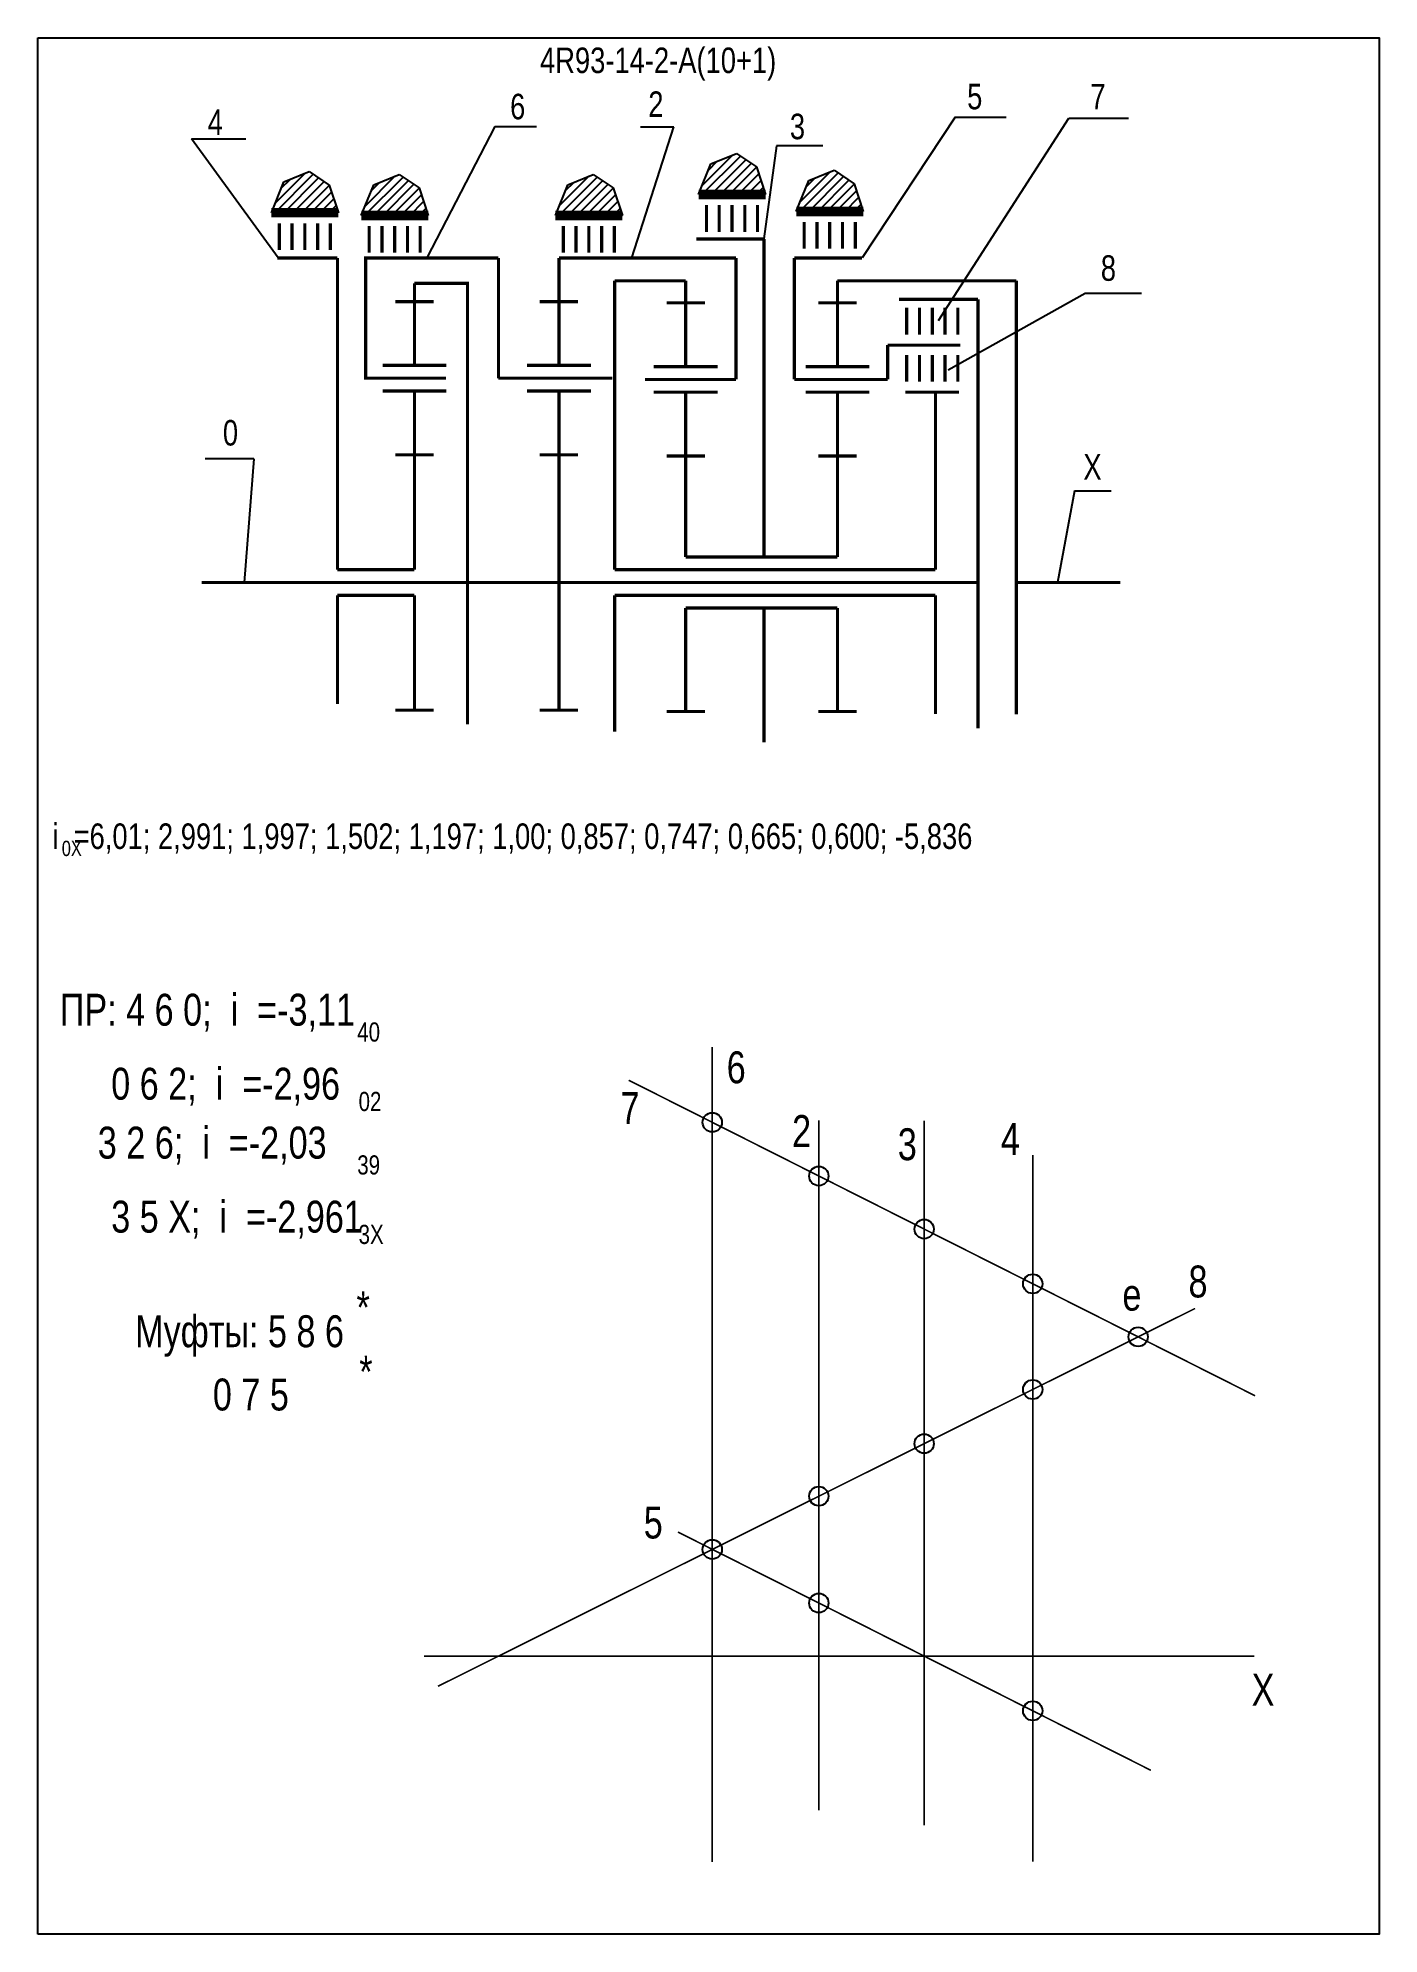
# Model space of a CAD drawing. Extents: x -352 to -142, y 153 to 450.
import ezdxf

# ---------------------------------------------------------------- set-up
doc = ezdxf.new("R2010")
doc.units = 0
doc.header["$LTSCALE"] = 15
doc.layers.get('DEFPOINTS').update_dxf_attribs({"linetype": 'CONTINUOUS'})
doc.layers.add('DIM', color=92, linetype='CONTINUOUS')
doc.layers.add('MAIN', color=5, linetype='CONTINUOUS')
doc.styles.add('AMK', font='amk.shx', dxfattribs={"width": 0.8})

msp = doc.modelspace()

# ---------------------------------------------------------------- hatches: boundary and pattern name
at = {"layer": 'DIM'}
h = msp.add_hatch(dxfattribs=at)
h.set_pattern_fill('_USER', color=0, angle=45, style=0, pattern_type=0)
h.set_pattern_definition([(45, (3.2526, -0.3729), (-0.7071068, 0.7071068), [])])
h.paths.add_polyline_path([(-247.04, 430.15), (-248.99, 425.33), (-238.49, 425.33), (-239.94, 429.65), (-243.06, 431.76)])
h = msp.add_hatch(dxfattribs=at)
h.set_pattern_fill('_USER', color=0, angle=45, style=0, pattern_type=0)
h.set_pattern_definition([(45, (-63.6326, -3.2133), (-0.7071068, 0.7071068), [])])
h.paths.add_polyline_path([(-313.93, 427.31), (-315.87, 422.49), (-305.38, 422.49), (-306.82, 426.81), (-309.94, 428.92)])
h = msp.add_hatch(dxfattribs=at)
h.set_pattern_fill('_USER', color=0, angle=45, style=0, pattern_type=0)
h.set_pattern_definition([(45, (-49.566, -3.6373), (-0.7071068, 0.7071068), [])])
h.paths.add_polyline_path([(-299.86, 426.88), (-301.81, 422.06), (-291.31, 422.06), (-292.76, 426.38), (-295.87, 428.5)])
h = msp.add_hatch(dxfattribs=at)
h.set_pattern_fill('_USER', color=0, angle=45, style=0, pattern_type=0)
h.set_pattern_definition([(45, (-19.1609, -3.6373), (-0.7071068, 0.7071068), [])])
h.paths.add_polyline_path([(-269.46, 426.88), (-271.4, 422.06), (-260.9, 422.06), (-262.35, 426.38), (-265.47, 428.5)])
h = msp.add_hatch(dxfattribs=at)
h.set_pattern_fill('_USER', color=0, angle=45, style=0, pattern_type=0)
h.set_pattern_definition([(45, (18.5546, -3.0059), (-0.7071068, 0.7071068), [])])
h.paths.add_polyline_path([(-231.74, 427.51), (-233.69, 422.69), (-223.19, 422.69), (-224.64, 427.01), (-227.75, 429.13)])

# ---------------------------------------------------------------- linework, layer by layer
at = {"layer": 'DEFPOINTS', "color": 0, "const_width": 0.25}
msp.add_lwpolyline([(-246.84, 164.16), (-246.84, 291.8)], dxfattribs=at)
at = {"layer": 'DEFPOINTS', "const_width": 0.25}
for points in [[(-161.84, 237.18), (-259.93, 286.61)], [(-230.16, 172.26), (-230.16, 280.3)], [(-213.66, 169.9), (-213.66, 280.26)], [(-196.66, 164.21), (-196.66, 274.9)], [(-289.78, 191.68), (-171.24, 250.86)], [(-178.17, 178.52), (-252.22, 215.84)], [(-291.98, 196.41), (-161.98, 196.41)]]:
    msp.add_lwpolyline(points, dxfattribs=at)
at = {"layer": 'DEFPOINTS'}
for centre in [(-246.84, 280.01), (-230.16, 271.6), (-213.66, 263.29), (-196.66, 254.72), (-180.16, 246.41), (-196.66, 238.17), (-213.66, 229.68), (-230.16, 221.45), (-246.84, 213.12), (-230.16, 204.72), (-196.66, 187.84)]:
    msp.add_circle(centre, 1.51, dxfattribs=at)
at = {"layer": 'DIM', "color": 0}
for p, q in [((-208.79, 437.43), (-223.38, 415.4)), ((-211.4, 405.61), (-191.03, 437.31)), ((-208.79, 437.43), (-200.84, 437.43)), ((-191.03, 437.31), (-181.68, 437.31)), ((-314.79, 415.4), (-328.36, 434.08)), ((-328.36, 434.08), (-319.9, 434.08)), ((-280.91, 435.99), (-291.54, 415.4)), ((-280.91, 435.99), (-274.34, 435.99)), ((-259.42, 415.4), (-252.88, 435.95)), ((-258.07, 435.95), (-252.88, 435.95)), ((-247.04, 430.15), (-243.06, 431.76)), ((-243.06, 431.76), (-239.94, 429.65)), ((-236.77, 432.97), (-238.75, 418.38)), ((-229.51, 432.97), (-236.77, 432.97)), ((-313.93, 427.31), (-309.94, 428.92)), ((-309.94, 428.92), (-306.82, 426.81)), ((-299.86, 426.88), (-295.87, 428.5)), ((-295.87, 428.5), (-292.76, 426.38)), ((-269.46, 426.88), (-265.47, 428.5)), ((-265.47, 428.5), (-262.35, 426.38)), ((-248.99, 425.33), (-247.04, 430.15)), ((-239.94, 429.65), (-238.49, 425.33)), ((-231.74, 427.51), (-227.75, 429.13)), ((-227.75, 429.13), (-224.64, 427.01)), ((-315.87, 422.49), (-313.93, 427.31)), ((-306.82, 426.81), (-305.38, 422.49)), ((-301.81, 422.06), (-299.86, 426.88)), ((-292.76, 426.38), (-291.31, 422.06)), ((-271.4, 422.06), (-269.46, 426.88)), ((-262.35, 426.38), (-260.9, 422.06)), ((-233.69, 422.69), (-231.74, 427.51)), ((-224.64, 427.01), (-223.19, 422.69)), ((-209.89, 397.87), (-188.44, 409.91)), ((-188.44, 409.91), (-179.63, 409.91)), ((-318.65, 383.95), (-326.25, 383.95)), ((-318.65, 383.95), (-320.15, 364.57)), ((-190.12, 378.95), (-192.78, 364.57)), ((-190.12, 378.95), (-184.4, 378.95))]:
    msp.add_line(p, q, dxfattribs=at)
at = {"layer": 'DIM', "color": 0, "const_width": 0.5}
for points in [[(-249.32, 418.38), (-238.75, 418.38)], [(-238.75, 418.38), (-238.75, 368.57)], [(-305.53, 415.4), (-305.53, 366.57)], [(-298.26, 396.57), (-301.12, 396.57), (-301.12, 415.4), (-280.32, 415.4)], [(-280.32, 396.57), (-280.32, 415.4)], [(-243.12, 415.4), (-270.85, 415.4)], [(-243.12, 415.4), (-243.12, 396.37)], [(-234, 396.37), (-234, 415.4)], [(-234, 415.4), (-223.38, 415.4)], [(-293.47, 411.43), (-285.17, 411.43), (-285.17, 342.36)], [(-262.11, 366.57), (-262.11, 411.82)], [(-251, 411.82), (-262.11, 411.82)], [(-227.24, 411.82), (-199.24, 411.82)], [(-199.24, 411.82), (-199.24, 343.92)], [(-217.59, 408.93), (-205.22, 408.93)], [(-205.22, 408.93), (-205.22, 341.74)], [(-219.39, 401.75), (-208.02, 401.75)], [(-219.39, 396.37), (-219.39, 401.75)], [(-216.59, 394.37), (-208.22, 394.37)], [(-211.89, 394.37), (-211.89, 366.57)], [(-251, 368.57), (-227.24, 368.57)], [(-305.53, 366.57), (-293.47, 366.57)], [(-262.11, 366.57), (-211.89, 366.57)], [(-326.8, 364.57), (-205.22, 364.57)], [(-305.53, 362.57), (-293.47, 362.57)], [(-305.53, 362.57), (-305.53, 345.55)], [(-262.11, 362.57), (-262.11, 341.22)], [(-262.11, 362.57), (-211.89, 362.57)], [(-211.89, 362.57), (-211.89, 343.99)], [(-199.24, 364.57), (-182.93, 364.57)], [(-251, 360.57), (-227.24, 360.57)], [(-238.75, 360.57), (-238.75, 339.54)]]:
    msp.add_lwpolyline(points, dxfattribs=at)
at = {"layer": 'MAIN'}
for points in [[(-352.43, 152.87), (-352.43, 449.87)], [(-352.43, 449.87), (-142.43, 449.87), (-142.43, 152.87), (-352.43, 152.87)]]:
    msp.add_lwpolyline(points, dxfattribs=at)
at = {"layer": 'MAIN', "color": 0}
for points, const_width in [([(-248.99, 425.33), (-238.49, 425.33)], 1.5), ([(-315.87, 422.49), (-305.38, 422.49)], 1.5), ([(-301.81, 422.06), (-291.31, 422.06)], 1.5), ([(-271.4, 422.06), (-260.9, 422.06)], 1.5), ([(-239.75, 423.68), (-239.75, 419.48)], 0.5), ([(-233.69, 422.69), (-223.19, 422.69)], 1.5), ([(-306.64, 420.83), (-306.64, 416.64)], 0.5), ([(-292.57, 420.41), (-292.57, 416.21)], 0.5), ([(-262.17, 420.41), (-262.17, 416.21)], 0.5), ([(-224.45, 421.04), (-224.45, 416.84)], 0.5), ([(-314.95, 415.4), (-305.53, 415.4)], 0.5), ([(-270.85, 408.57), (-270.85, 415.4)], 0.5), ([(-293.47, 408.57), (-293.47, 411.43)], 0.5), ([(-251, 408.37), (-251, 411.82)], 0.5), ([(-227.24, 398.37), (-227.24, 411.82)], 0.5), ([(-293.47, 408.57), (-296.47, 408.57)], 0.5), ([(-293.47, 398.57), (-293.47, 408.57)], 0.5), ([(-293.47, 408.57), (-290.47, 408.57)], 0.5), ([(-270.85, 408.57), (-273.85, 408.57)], 0.5), ([(-270.85, 398.57), (-270.85, 408.57)], 0.5), ([(-270.85, 408.57), (-267.85, 408.57)], 0.5), ([(-251, 408.37), (-254, 408.37)], 0.5), ([(-251, 398.37), (-251, 408.37)], 0.5), ([(-251, 408.37), (-248, 408.37)], 0.5), ([(-227.24, 408.37), (-230.24, 408.37)], 0.5), ([(-227.24, 408.37), (-224.24, 408.37)], 0.5), ([(-208.39, 407.6), (-208.39, 403.4)], 0.5), ([(-208.39, 400.22), (-208.39, 396.02)], 0.5), ([(-288.52, 396.57), (-298.26, 396.57)], 0.5), ([(-262.47, 396.57), (-280.32, 396.57)], 0.5), ([(-243.12, 396.37), (-257.37, 396.37)], 0.5), ([(-219.39, 396.37), (-234, 396.37)], 0.5), ([(-293.47, 394.57), (-298.47, 394.57)], 0.5), ([(-293.47, 384.57), (-293.47, 394.57), (-288.47, 394.57)], 0.5), ([(-270.85, 394.57), (-275.85, 394.57)], 0.5), ([(-270.85, 384.57), (-270.85, 394.57), (-265.85, 394.57)], 0.5), ([(-251, 394.37), (-256, 394.37)], 0.5), ([(-251, 384.37), (-251, 394.37), (-246, 394.37)], 0.5), ([(-227.24, 394.37), (-232.24, 394.37)], 0.5), ([(-227.24, 384.37), (-227.24, 394.37), (-222.24, 394.37)], 0.5), ([(-293.47, 384.57), (-296.47, 384.57)], 0.5), ([(-293.47, 366.57), (-293.47, 384.57)], 0.5), ([(-293.47, 384.57), (-290.47, 384.57)], 0.5), ([(-270.85, 384.57), (-273.85, 384.57)], 0.5), ([(-270.85, 364.57), (-270.85, 384.57)], 0.5), ([(-270.85, 384.57), (-267.85, 384.57)], 0.5), ([(-251, 384.37), (-254, 384.37)], 0.5), ([(-251, 368.57), (-251, 384.37)], 0.5), ([(-251, 384.37), (-248, 384.37)], 0.5), ([(-227.24, 384.37), (-230.24, 384.37)], 0.5), ([(-227.24, 368.57), (-227.24, 384.37)], 0.5), ([(-227.24, 384.37), (-224.24, 384.37)], 0.5), ([(-293.47, 362.57), (-293.47, 344.57)], 0.5), ([(-270.85, 364.57), (-270.85, 344.57)], 0.5), ([(-251, 360.57), (-251, 344.37)], 0.5), ([(-227.24, 360.57), (-227.24, 344.37)], 0.5), ([(-293.47, 344.57), (-296.47, 344.57)], 0.5), ([(-293.47, 344.57), (-290.47, 344.57)], 0.5), ([(-270.85, 344.57), (-273.85, 344.57)], 0.5), ([(-270.85, 344.57), (-267.85, 344.57)], 0.5), ([(-251, 344.37), (-254, 344.37)], 0.5), ([(-251, 344.37), (-248, 344.37)], 0.5), ([(-227.24, 344.37), (-230.24, 344.37)], 0.5), ([(-227.24, 344.37), (-224.24, 344.37)], 0.5)]:
    msp.add_lwpolyline(points, dxfattribs=dict(at, const_width=const_width))
for points in [[(-247.75, 423.68, 0.5, 0.5, 0), (-247.75, 419.48, 0.5, 0.5, 0)], [(-245.75, 423.68, 0.5, 0.5, 0), (-245.75, 419.48, 0.5, 0.5, 0)], [(-243.75, 423.68, 0.5, 0.5, 0), (-243.75, 419.48, 0.5, 0.5, 0)], [(-241.75, 423.68, 0.5, 0.5, 0), (-241.75, 419.48, 0.5, 0.5, 0)], [(-314.64, 420.83, 0.5, 0.5, 0), (-314.64, 416.64, 0.5, 0.5, 0)], [(-312.64, 420.83, 0.5, 0.5, 0), (-312.64, 416.64, 0.5, 0.5, 0)], [(-310.64, 420.83, 0.5, 0.5, 0), (-310.64, 416.64, 0.5, 0.5, 0)], [(-308.64, 420.83, 0.5, 0.5, 0), (-308.64, 416.64, 0.5, 0.5, 0)], [(-300.57, 420.41, 0.5, 0.5, 0), (-300.57, 416.21, 0.5, 0.5, 0)], [(-298.57, 420.41, 0.5, 0.5, 0), (-298.57, 416.21, 0.5, 0.5, 0)], [(-296.57, 420.41, 0.5, 0.5, 0), (-296.57, 416.21, 0.5, 0.5, 0)], [(-294.57, 420.41, 0.5, 0.5, 0), (-294.57, 416.21, 0.5, 0.5, 0)], [(-270.17, 420.41, 0.5, 0.5, 0), (-270.17, 416.21, 0.5, 0.5, 0)], [(-268.17, 420.41, 0.5, 0.5, 0), (-268.17, 416.21, 0.5, 0.5, 0)], [(-266.17, 420.41, 0.5, 0.5, 0), (-266.17, 416.21, 0.5, 0.5, 0)], [(-264.17, 420.41, 0.5, 0.5, 0), (-264.17, 416.21, 0.5, 0.5, 0)], [(-232.45, 421.04, 0.5, 0.5, 0), (-232.45, 416.84, 0.5, 0.5, 0)], [(-230.45, 421.04, 0.5, 0.5, 0), (-230.45, 416.84, 0.5, 0.5, 0)], [(-228.45, 421.04, 0.5, 0.5, 0), (-228.45, 416.84, 0.5, 0.5, 0)], [(-226.45, 421.04, 0.5, 0.5, 0), (-226.45, 416.84, 0.5, 0.5, 0)], [(-216.39, 407.6, 0.5, 0.5, 0), (-216.39, 403.4, 0.5, 0.5, 0)], [(-214.39, 407.6, 0.5, 0.5, 0), (-214.39, 403.4, 0.5, 0.5, 0)], [(-212.39, 407.6, 0.5, 0.5, 0), (-212.39, 403.4, 0.5, 0.5, 0)], [(-210.39, 407.6, 0.5, 0.5, 0), (-210.39, 403.4, 0.5, 0.5, 0)], [(-288.47, 398.57, 0.5, 0.5, 0), (-298.47, 398.57, 0.5, 0.5, 0)], [(-265.85, 398.57, 0.5, 0.5, 0), (-275.85, 398.57, 0.5, 0.5, 0)], [(-246, 398.37, 0.5, 0.5, 0), (-256, 398.37, 0.5, 0.5, 0)], [(-222.24, 398.37, 0.5, 0.5, 0), (-232.24, 398.37, 0.5, 0.5, 0)], [(-216.39, 400.22, 0.5, 0.5, 0), (-216.39, 396.02, 0.5, 0.5, 0)], [(-214.39, 400.22, 0.5, 0.5, 0), (-214.39, 396.02, 0.5, 0.5, 0)], [(-212.39, 400.22, 0.5, 0.5, 0), (-212.39, 396.02, 0.5, 0.5, 0)], [(-210.39, 400.22, 0.5, 0.5, 0), (-210.39, 396.02, 0.5, 0.5, 0)]]:
    msp.add_lwpolyline(points, format="xyseb", dxfattribs=at)

# ---------------------------------------------------------------- texts
at = {"layer": 'DIM', "color": 0, "style": 'AMK', "width": 0.8}
for s, height, p in [('4R93-14-2-A(10+1)', 4, (-273.81, 444.36)), ('5', 4, (-206.93, 438.69)), ('7', 4, (-187.63, 438.67)), ('6', 4, (-278.5, 437.12)), ('2', 4, (-256.86, 437.49)), ('4', 4, (-325.85, 434.66)), ('3', 4, (-234.69, 434)), ('8', 4, (-186, 411.82)), ('0', 4, (-323.47, 386.02)), ('X', 4, (-188.74, 380.68)), ('i  =6,01; 2,991; 1,997; 1,502; 1,197; 1,00; 0,857; 0,747; 0,665; 0,600; -5,836', 4, (-350.17, 322.83)), ('0X', 2.4, (-348.7, 321.72)), (' ПР: 4 6 0;  i  =-3,11', 5, (-350.49, 295.15)), ('40', 3, (-302.43, 292.66)), ('6', 5, (-244.58, 286.13)), ('    0 6 2;  i  =-2,96', 5, (-346.9, 283.56)), ('02', 3, (-302.22, 281.78)), ('7', 5, (-261.22, 279.74)), ('     3 2 6;  i  =-2,03', 5, (-350.49, 274.33)), ('2', 5, (-234.34, 276.15)), ('4', 5, (-201.65, 274.91)), ('3', 5, (-217.79, 274.08)), ('39', 3, (-302.43, 271.84)), ('    3 5 X;  i  =-2,961', 5, (-346.9, 262.74)), ('3X', 3, (-302.22, 260.96)), ('8', 5, (-172.27, 252.58)), ('*', 5, (-302.55, 248.52)), ('e', 5, (-182.62, 250.52)), ('Муфты: 5 8 6', 5, (-337.21, 244.79)), ('*', 5, (-302.12, 238.45)), ('       0 7 5', 5, (-335.44, 234.88)), ('5', 5, (-257.57, 214.83)), ('X', 5, (-162.38, 188.65))]:
    msp.add_text(s, height=height, dxfattribs=at).set_placement(p)

doc.saveas('drawing.dxf')
